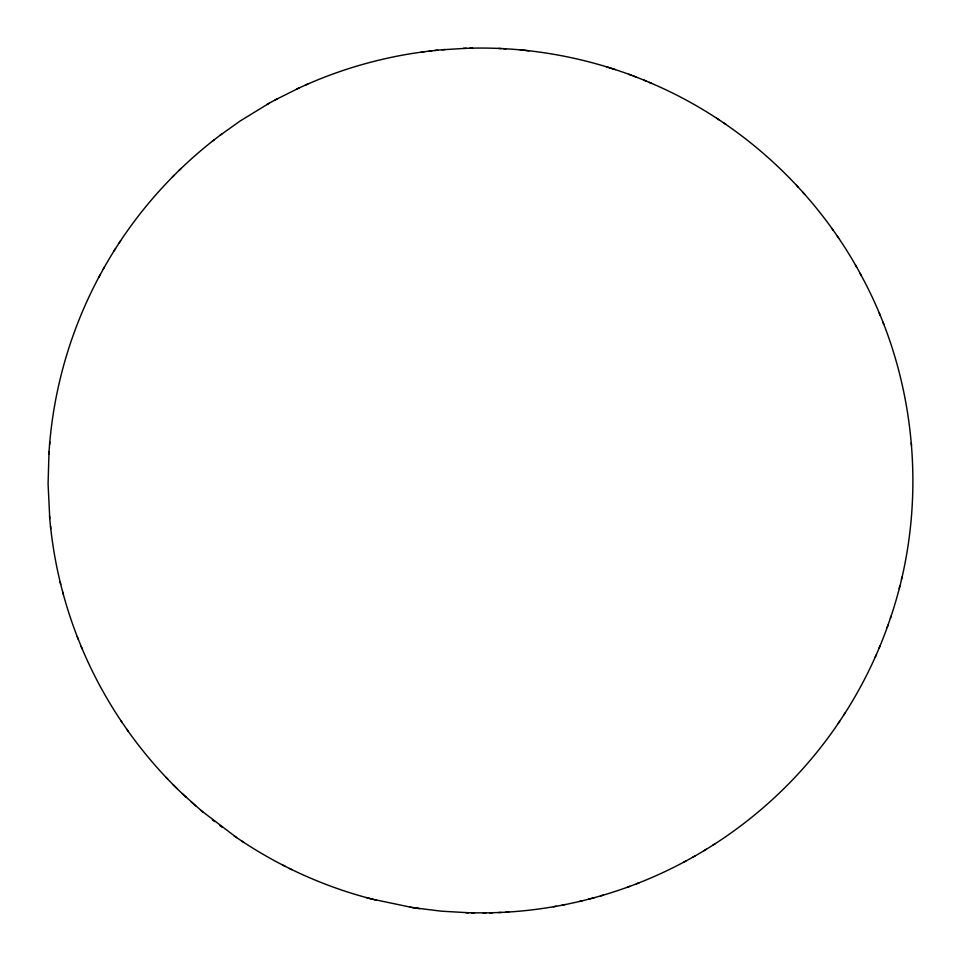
<?xml version="1.0" encoding="UTF-8"?>
<svg xmlns="http://www.w3.org/2000/svg" width="961" height="961" viewBox="0 0 961 961"><rect width="100%" height="100%" fill="white"/><g stroke="black" fill="none" stroke-linecap="round" stroke-linejoin="round"><path stroke-width="1.44" d="M49.035 451.73L48.074 483.635L49.768 518.664M49.588 444.571C54.441 385.397 71.775 327.269 100.004 275.038M48.855 454.205L49.756 442.084M890.342 618.379C928.819 505.81 917.575 377.577 860.119 273.429M899.208 588.6L899.808 586.162M901.418 579.507L902.019 577.068M843.866 714.924C861.981 686.839 876.876 656.651 888 625.118M887.183 627.509L891.159 615.977M875.195 657.168L876.216 654.837M879.099 648.098L880.12 645.756M103.271 269.14C131.164 219.156 169.22 174.878 214.363 139.669M98.779 277.297L104.485 266.894M114.107 250.785L115.524 248.599M119.236 242.845L120.642 240.682M692.629 857.32C751.358 824.322 802.183 777.365 839.614 721.351M838.208 723.513L845.272 712.75M172.235 177.208L174.133 175.322M179.13 170.385L181.004 168.535M219.913 135.417L239.986 121.098L269.176 103.211M212.213 141.327L222.015 133.795M704.017 850.701L706.311 849.284M712.822 845.187L715.188 843.734M275.146 99.956L299.376 87.823M588.588 899.196C622.428 890.475 655.222 877.633 685.95 860.984M683.595 862.293L695.055 855.975M266.774 104.557L277.489 98.647M305.37 85.121C343.137 68.351 383.343 57.083 424.318 51.726M296.829 88.989L307.856 84.003M627.197 887.303L629.791 886.342M636.434 883.808L639.125 882.811M594.09 897.742C565.272 905.598 535.637 910.475 505.81 912.181M600.505 895.928L603.304 895.147M579.567 901.454L582.258 900.769M553.476 906.752L556.239 906.247M562.137 905.142L565.044 904.601M429.086 51.149L437.675 50.188M421.399 52.098L431.861 50.789M442.108 49.78L466.301 48.302M434.72 50.477L444.895 49.516M489.786 912.83L501.318 912.409M498.519 912.566L508.789 912.025M469.833 48.206C530.196 46.633 590.859 57.996 646.597 81.229M463.322 48.386L472.62 48.122M471.527 912.83L485.882 912.878M483.107 912.926L492.753 912.77M414.828 907.905L441.483 911.184L468.475 912.746M465.737 912.686L474.494 912.902M498.483 48.434L501.426 48.579M503.396 48.675L506.135 48.819M520.153 49.876L529.055 50.789M371.727 899.015L411.452 907.364M417.314 908.277L419.597 908.625M412.341 907.52L416.87 908.217M409.854 907.124L414.155 907.797M369.036 898.307L373.505 899.484M241.595 840.935C280.444 866.714 323.509 886.186 368.568 898.175M374.43 899.7L375.979 900.109M366.333 897.586L371.042 898.835M606.763 66.898L615.364 69.624M628.746 74.261L631.329 75.234M633.179 75.919L635.954 76.964M649.131 82.322C739.177 120.125 815.396 189.629 861.416 275.759M644.002 80.147L651.906 83.475M282.738 865.08L285.393 866.414M289.465 868.432L291.952 869.669M716.786 118.299L719.092 119.849M723.525 122.816L725.939 124.437M200.789 810.279L236.586 837.56M234.16 835.926L243.902 842.497M212.453 819.865L214.723 821.619M219.949 825.595L222.123 827.277M195.6 805.786L191.383 802.075M202.879 812.081L182.146 793.522M186.218 797.33C164.067 776.812 144.114 753.929 126.756 729.219M177.016 788.537L173.1 784.62M166.061 777.389L167.995 779.395M796.537 185.317L798.339 187.311M802.807 192.2L804.657 194.254M831.673 228.129L833.187 230.304M837.139 235.962L838.689 238.196M81.204 646.477C92.304 673.229 106.106 698.875 122.383 722.84M120.822 720.606L128.281 731.405M855.422 264.984L856.695 267.278M879.231 313.094L880.204 315.496M882.835 322.055L883.832 324.494M49.528 516.141C53.035 558.245 62.681 599.844 78.237 639.137M77.24 636.699L82.178 648.879M60.099 581.861L60.735 584.36M62.693 591.964L63.33 594.439M911.268 442.841L911.508 445.363M50.513 526.232L50.753 528.742"/></g></svg>
